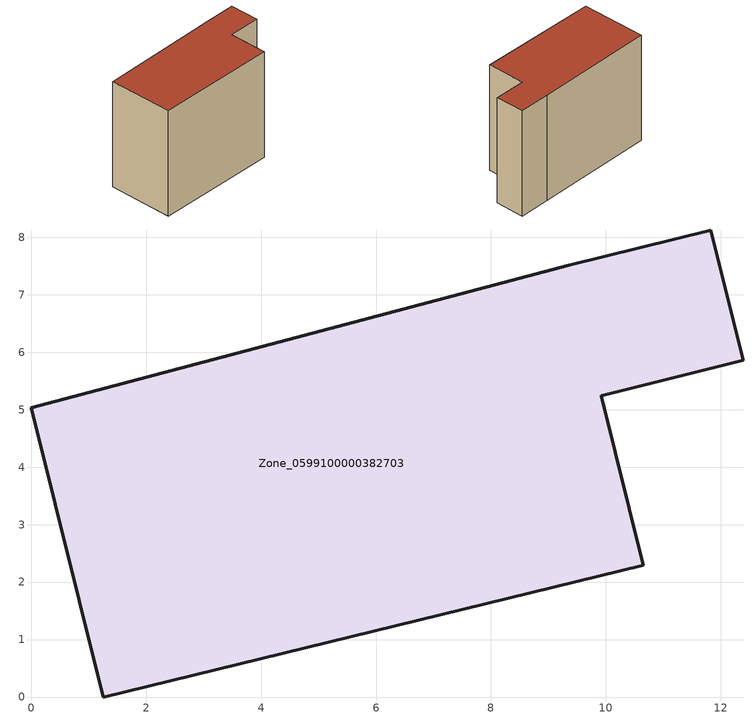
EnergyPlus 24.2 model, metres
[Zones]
Zone_0599100000382703
 floor ground (C_G): 0,5.04 9.35,7.51 11.83,8.13 12.39,5.86 9.92,5.24 10.65,2.29 1.25,0 z0
 wall outside (C_F): 1.25,0 10.65,2.29 9.92,5.24 12.39,5.86 11.83,8.13 9.35,7.51 0,5.04 1.25,0 z0:8.77
 roof outside (C_R): 9.35,7.51 0,5.04 1.25,0 10.65,2.29 9.92,5.24 12.39,5.86 11.83,8.13 z8.77
[BUILDING]
Pand.0599100000382703: North Axis=0; Terrain=City; Loads Convergence Tolerance Value=0.04; Temperature Convergence Tolerance Value=0.4; Solar Distribution=FullExterior; Maximum Number of Warmup Days=25; Minimum Number of Warmup Days=1
[Site:Location]
Rotterdam.The.Hague.AP_ZH_NLD Design_Conditions: Latitude=51.96; Longitude=4.45; Time Zone=1; Elevation=-4.5
[SITE:GROUNDTEMPERATURE:BUILDINGSURFACE]
18, 18, 18, 18, 18, 18, 18, 18, 18, 18, 18, 18
[MATERIAL] Thermal Absorptance=0.9; Solar Absorptance=0.7; Visible Absorptance=0.7
Name | Roughness | Thickness | Conductivity | Density | Specific Heat
G.TI.1992-2005 | MediumSmooth | 0.15 | 0.06 | 540 | 1210
F.TI.1992-2005 | Rough | 0.3 | 0.12 | 1920 | 840
R.TI.1992-2005 | MediumRough | 0.2 | 0.08 | 1500 | 1000
[CONSTRUCTION]
C_G: G.TI.1992-2005
C_F: F.TI.1992-2005
C_R: R.TI.1992-2005
[ZONE]
Zone_0599100000382703: Type=1; Multiplier=1; Ceiling Height=Autocalculate; Volume=Autocalculate; Floor Area=autocalculate; Part of Total Floor Area=Yes
[ZONEINFILTRATION:DESIGNFLOWRATE]
Infil_Zone_0599100000382703: Zone or ZoneList or Space or SpaceList=Zone_0599100000382703; Schedule=AlwaysOn; Design Flow Rate Calculation Method=Flow/Area; Flow Rate per Floor Area=0.0015; Constant Term Coefficient=1; Temperature Term Coefficient=0; Velocity Term Coefficient=0; Velocity Squared Term Coefficient=0
[HVACTEMPLATE:ZONE:IDEALLOADSAIRSYSTEM]
Zone_0599100000382703: Maximum Heating Supply Air Temperature=50; Minimum Cooling Supply Air Temperature=13; Maximum Heating Supply Air Humidity Ratio=0.0156; Minimum Cooling Supply Air Humidity Ratio=0.0077; Heating Limit=NoLimit; Cooling Limit=NoLimit; Dehumidification Control Type=ConstantSensibleHeatRatio; Cooling Sensible Heat Ratio=0.7; Dehumidification Setpoint=60; Humidification Control Type=None; Humidification Setpoint=30; Outdoor Air Method=None; Outdoor Air Flow Rate per Person=0.00944; Outdoor Air Flow Rate per Zone Floor Area=0; Outdoor Air Flow Rate per Zone=0; Demand Controlled Ventilation Type=None; Outdoor Air Economizer Type=NoEconomizer; Heat Recovery Type=None; Sensible Heat Recovery Effectiveness=0.7; Latent Heat Recovery Effectiveness=0.65
[ZONECONTROL:THERMOSTAT]
ThermostatControl_Zone_0599100000382703: Zone or ZoneList=Zone_0599100000382703; Control Type Schedule=DualSetpointControlType; Control 1=Thermostat_Zone_0599100000382703; Temperature Difference Between Cutout And Setpoint=0
[THERMOSTATSETPOINT:DUALSETPOINT]
Thermostat_Zone_0599100000382703: Heating Setpoint Temperature Schedule=HeatingSetpoint_Zone_0599100000382703; Cooling Setpoint Temperature Schedule=CoolingSetpoint_Zone_0599100000382703
[SCHEDULE:COMPACT]
HeatingSetpoint_Zone_0599100000382703: Through: 12/31, For: AllDays, Until: 24:00, 21
CoolingSetpoint_Zone_0599100000382703: Through: 12/31, For: AllDays, Until: 24:00, 24
DualSetpointControlType: Through: 12/31, For: AllDays, Until: 24:00, 4
AlwaysOn: Through: 12/31, For: AllDays, Until: 24:00, 1
